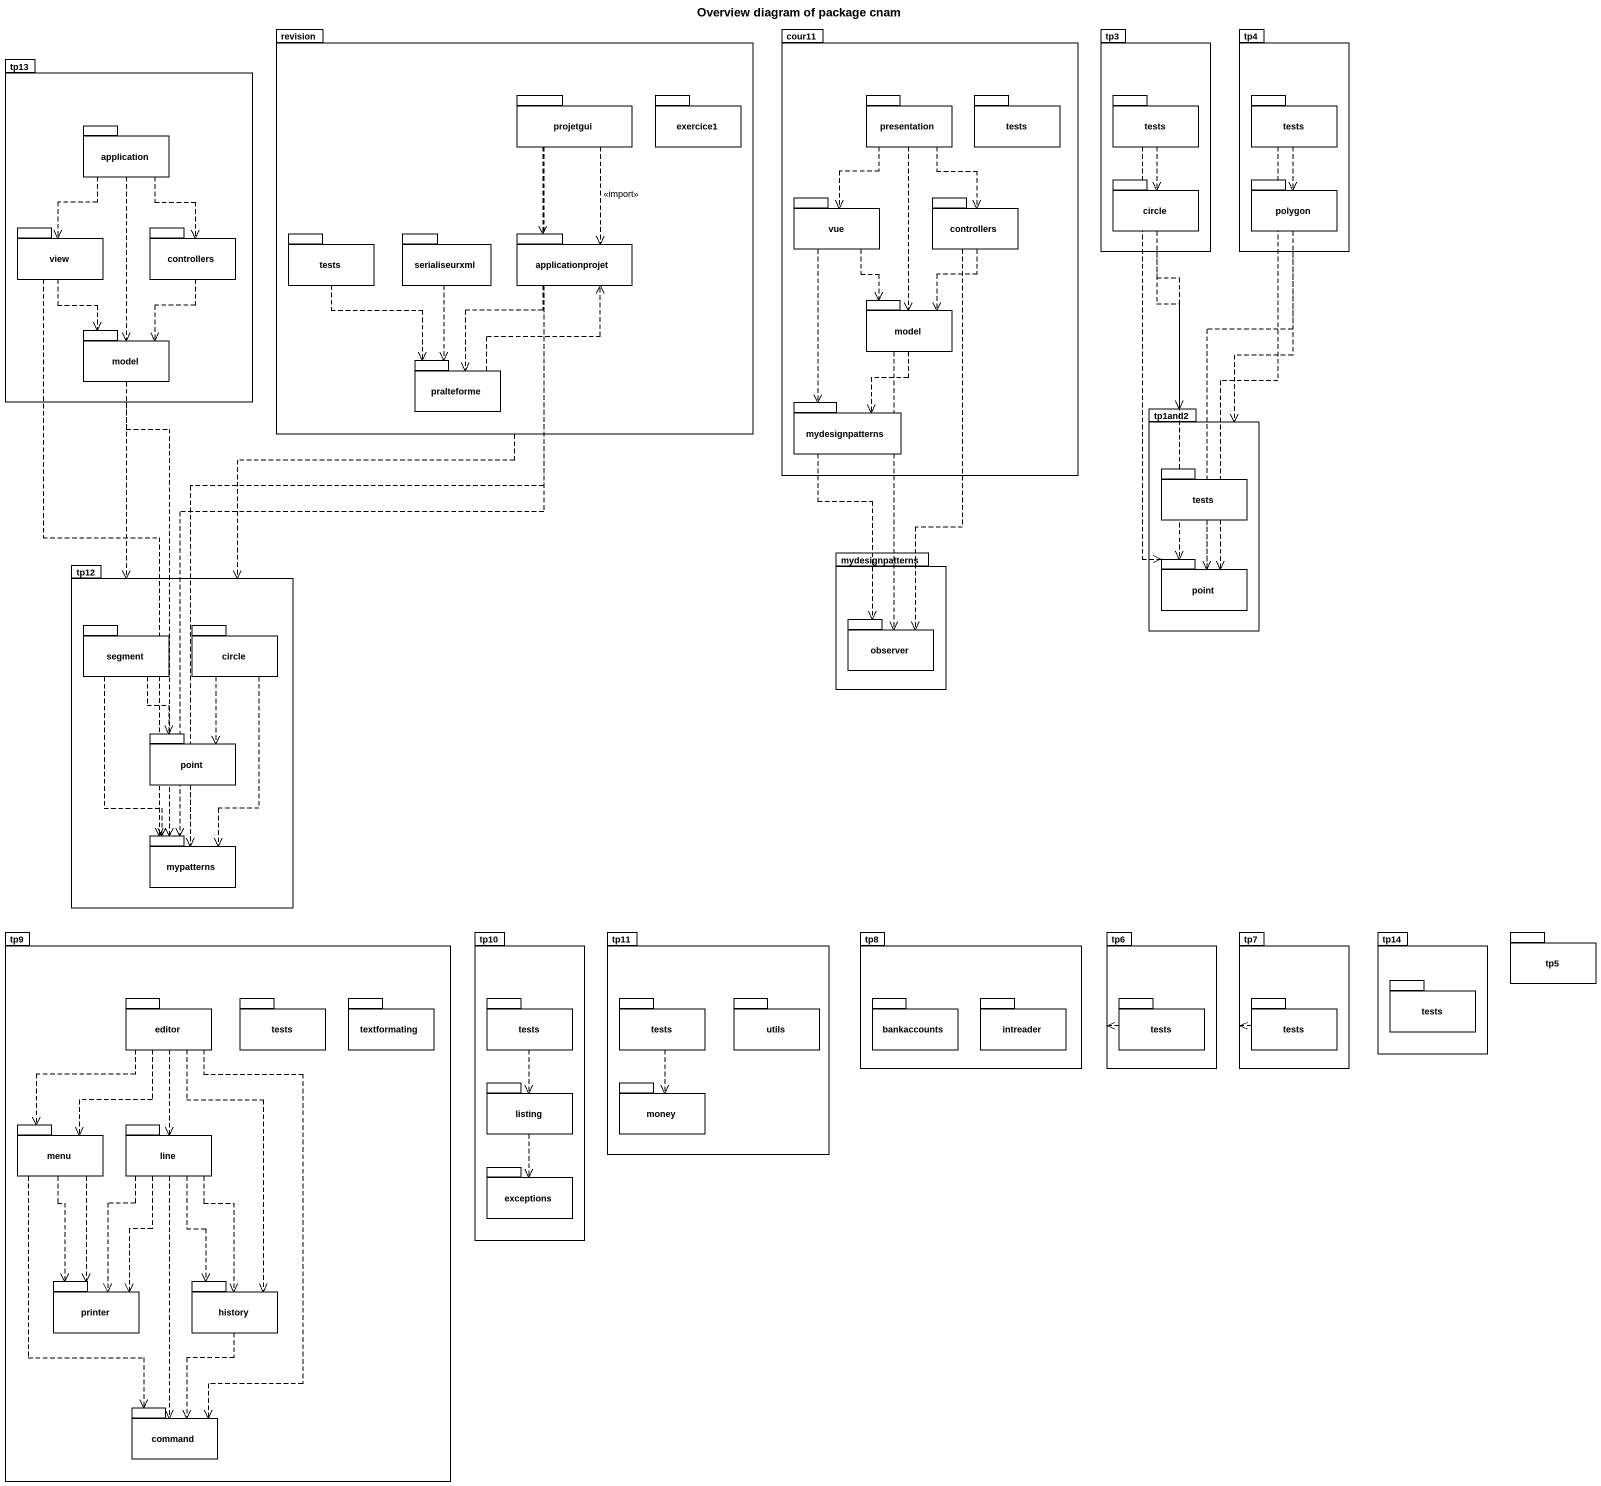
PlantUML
@startuml
title Overview diagram of package cnam
package revision {
  package projetgui {
  }
  package exercice1 {
  }
  package "tests" as tests_4 {
  }
  package serialiseurxml {
  }
  package applicationprojet {
  }
  package pralteforme {
  }
}
package cour11 {
  package presentation {
  }
  package tests {
  }
  package vue {
  }
  package "controllers" as controllers_2 {
  }
  package model {
  }
  package mydesignpatterns {
  }
}
package tp3 {
  package "tests" as tests_2 {
  }
  package "circle" as circle_ {
  }
}
package tp4 {
  package "tests" as tests_3 {
  }
  package polygon {
  }
}
package tp13 {
  package application {
  }
  package view {
  }
  package controllers {
  }
  package "model" as model_2 {
  }
}
package tp1and2 {
  package "tests" as tests_5 {
  }
  package point {
  }
}
package tp12 {
  package segment {
  }
  package "circle" as circle__2 {
  }
  package "point" as point_2 {
  }
  package mypatterns {
  }
}
package "mydesignpatterns" as mydesignpatterns_2 {
  package observer {
  }
}
package tp9 {
  package editor {
  }
  package "tests" as tests_6 {
  }
  package textformating {
  }
  package menu {
  }
  package line {
  }
  package printer {
  }
  package history {
  }
  package command {
  }
}
package tp10 {
  package "tests" as tests_7 {
  }
  package listing {
  }
  package exceptions {
  }
}
package tp11 {
  package "tests" as tests_8 {
  }
  package utils {
  }
  package money {
  }
}
package tp8 {
  package bankaccounts {
  }
  package intreader {
  }
}
package tp6 {
  package "tests" as tests_9 {
  }
}
package tp7 {
  package "tests" as tests_10 {
  }
}
package tp14 {
  package "tests" as tests_11 {
  }
}
package tp5 {
}
revision ..> tp12
tp3 ..> tp1and2
tp4 ..> tp1and2
tp13 ..> tp12
projetgui ..> applicationprojet
projetgui ..> applicationprojet : <<import>>
projetgui ..> mypatterns
presentation ..> vue
presentation ..> controllers_2
presentation ..> model
tests_2 ..> circle_
tests_2 ..> point
tests_3 ..> polygon
tests_3 ..> point
application ..> view
application ..> controllers
application ..> model_2
circle_ ..> point
polygon ..> point
view ..> model_2
view ..> mypatterns
controllers ..> model_2
vue ..> model
vue ..> mydesignpatterns
vue ..> observer
controllers_2 ..> model
controllers_2 ..> observer
tests_4 ..> pralteforme
serialiseurxml ..> pralteforme
applicationprojet ..> pralteforme
applicationprojet ..> mypatterns
model ..> mydesignpatterns
model ..> observer
model_2 ..> mypatterns
pralteforme .up.> applicationprojet
tests_5 ..> point
segment ..> point_2
segment ..> mypatterns
circle__2 ..> point_2
circle__2 ..> mypatterns
point_2 ..> mypatterns
editor ..> menu
editor ..> menu
editor ..> line
editor ..> history
editor ..> command
tests_7 ..> listing
tests_8 ..> money
tests_9 .up.> tp6
tests_10 .up.> tp7
listing ..> exceptions
menu ..> printer
menu ..> printer
menu ..> command
line ..> printer
line ..> printer
line ..> history
line ..> history
line ..> command
history ..> command
@enduml
